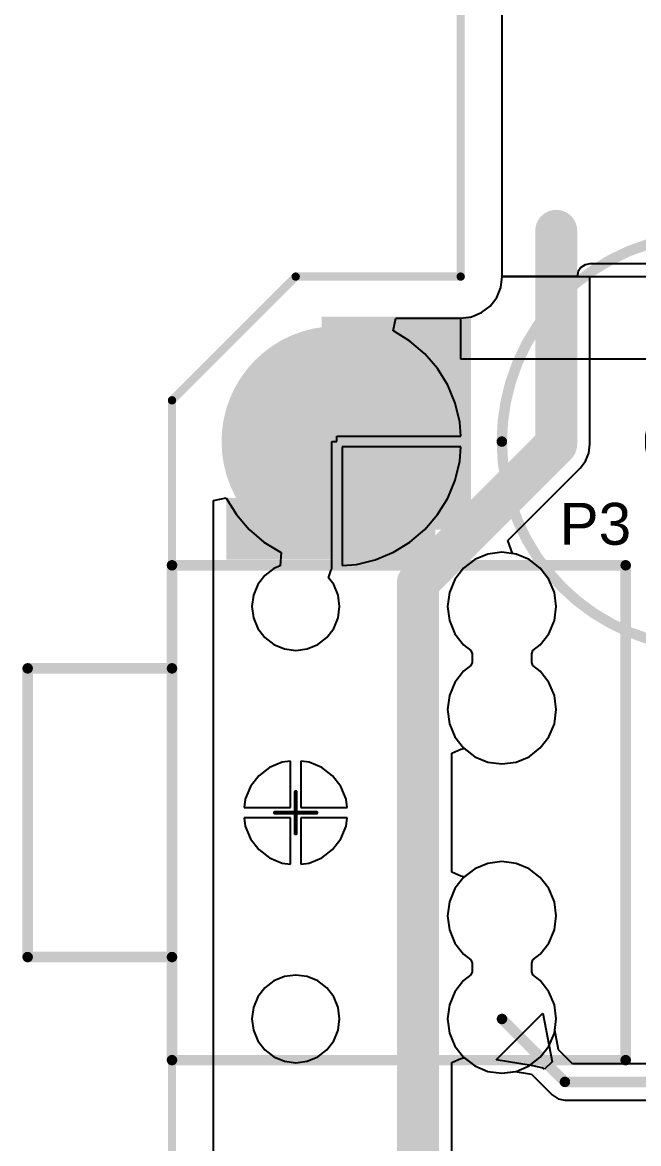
# Model space of a CAD drawing. Header units: inches. Extents: x -0.14 to 3.29, y -0.08 to 7.88.
# Drawn here: x -0.143 to 0.445, y 1.298 to 2.369 of the extents above; entities that cross this region are included whole.
import ezdxf

# ---------------------------------------------------------------- set-up
doc = ezdxf.new("R2010")
doc.units = ezdxf.units.IN
doc.header["$MEASUREMENT"] = 0
for name, color, linetype in [('Board outline', 6, 'Continuous'), ('Bottom Layer', 5, 'Continuous'), ('Bottom Solder', 6, 'Continuous'), ('Multi-Layer', 9, 'Continuous'), ('Pad Holes', 156, 'Continuous'), ('PCBD Notes', 76, 'Continuous'), ('Top Courtyard', 56, 'Continuous'), ('Top Layer', 1, 'Continuous'), ('Top Overlay', 2, 'Continuous'), ('Top Solder', 216, 'Continuous')]:
    doc.layers.add(name, color=color, linetype=linetype)
doc.styles.add('Arial', font='', dxfattribs={"height": 0.2})
doc.styles.get('Arial').set_extended_font_data('Arial')

# ---------------------------------------------------------------- blocks, each defined once
blk = doc.blocks.new('7EF2B92C_0FC9_4C85_B662_5CEC65BFCCC4_389')
at = {"layer": 'Bottom Layer'}
h = blk.add_hatch(color=5, dxfattribs=at)
edge = h.paths.add_edge_path()
edge.add_arc((0.1969, 0.1969), 0.0394, 0, 360)
h = blk.add_hatch(color=5, dxfattribs=at)
edge = h.paths.add_edge_path()
edge.add_arc((0.1969, 0.0984), 0.0394, 0, 360)
h = blk.add_hatch(color=5, dxfattribs=at)
edge = h.paths.add_edge_path()
edge.add_arc((0, 0), 0.0394, 0, 360)
h = blk.add_hatch(color=5, dxfattribs=at)
edge = h.paths.add_edge_path()
edge.add_arc((0.1969, -0.0984), 0.0394, 0, 360)
h = blk.add_hatch(color=5, dxfattribs=at)
edge = h.paths.add_edge_path()
edge.add_arc((0.1969, -0.1969), 0.0394, 0, 360)
at = {"layer": 'Bottom Solder'}
h = blk.add_hatch(color=6, dxfattribs=at)
edge = h.paths.add_edge_path()
edge.add_arc((0.1969, 0.1969), 0.0413, 0, 360)
h = blk.add_hatch(color=6, dxfattribs=at)
edge = h.paths.add_edge_path()
edge.add_arc((0, 0.1969), 0.00197, 0, 360)
h = blk.add_hatch(color=6, dxfattribs=at)
edge = h.paths.add_edge_path()
edge.add_arc((0.1969, 0.0984), 0.0413, 0, 360)
h = blk.add_hatch(color=6, dxfattribs=at)
edge = h.paths.add_edge_path()
edge.add_arc((0, 0), 0.0413, 0, 360)
h = blk.add_hatch(color=6, dxfattribs=at)
edge = h.paths.add_edge_path()
edge.add_arc((0.1969, -0.0984), 0.0413, 0, 360)
h = blk.add_hatch(color=6, dxfattribs=at)
edge = h.paths.add_edge_path()
edge.add_arc((0.1969, -0.1969), 0.0413, 0, 360)
h = blk.add_hatch(color=6, dxfattribs=at)
edge = h.paths.add_edge_path()
edge.add_arc((0, -0.1969), 0.00197, 0, 360)
at = {"layer": 'Multi-Layer'}
h = blk.add_hatch(color=9, dxfattribs=at)
edge = h.paths.add_edge_path()
edge.add_arc((0.1969, 0.1969), 0.0394, 0, 360)
h = blk.add_hatch(color=9, dxfattribs=at)
edge = h.paths.add_edge_path()
edge.add_arc((0.1969, 0.0984), 0.0394, 0, 360)
h = blk.add_hatch(color=9, dxfattribs=at)
edge = h.paths.add_edge_path()
edge.add_arc((0, 0), 0.0394, 0, 360)
h = blk.add_hatch(color=9, dxfattribs=at)
edge = h.paths.add_edge_path()
edge.add_arc((0.1969, -0.0984), 0.0394, 0, 360)
h = blk.add_hatch(color=9, dxfattribs=at)
edge = h.paths.add_edge_path()
edge.add_arc((0.1969, -0.1969), 0.0394, 0, 360)
at = {"layer": 'Pad Holes'}
h = blk.add_hatch(color=7, dxfattribs=at)
edge = h.paths.add_edge_path()
edge.add_arc((0, 0.1969), 0.0295, 0, 360)
h = blk.add_hatch(color=7, dxfattribs=at)
edge = h.paths.add_edge_path()
edge.add_arc((0.1969, 0.1969), 0.0236, 0, 360)
h = blk.add_hatch(color=7, dxfattribs=at)
edge = h.paths.add_edge_path()
edge.add_arc((0.1969, 0.0984), 0.0236, 0, 360)
h = blk.add_hatch(color=7, dxfattribs=at)
edge = h.paths.add_edge_path()
edge.add_arc((0, 0), 0.0236, 0, 360)
h = blk.add_hatch(color=7, dxfattribs=at)
edge = h.paths.add_edge_path()
edge.add_arc((0.1969, -0.0984), 0.0236, 0, 360)
h = blk.add_hatch(color=7, dxfattribs=at)
edge = h.paths.add_edge_path()
edge.add_arc((0, -0.1969), 0.0295, 0, 360)
h = blk.add_hatch(color=7, dxfattribs=at)
edge = h.paths.add_edge_path()
edge.add_arc((0.1969, -0.1969), 0.0236, 0, 360)
at = {"layer": 'Top Layer'}
h = blk.add_hatch(color=1, dxfattribs=at)
edge = h.paths.add_edge_path()
edge.add_arc((0.1969, 0.1969), 0.0394, 0, 360)
h = blk.add_hatch(color=1, dxfattribs=at)
edge = h.paths.add_edge_path()
edge.add_arc((0.1969, 0.0984), 0.0394, 0, 360)
h = blk.add_hatch(color=1, dxfattribs=at)
edge = h.paths.add_edge_path()
edge.add_arc((0, 0), 0.0394, 0, 360)
h = blk.add_hatch(color=1, dxfattribs=at)
edge = h.paths.add_edge_path()
edge.add_arc((0.1969, -0.0984), 0.0394, 0, 360)
h = blk.add_hatch(color=1, dxfattribs=at)
edge = h.paths.add_edge_path()
edge.add_arc((0.1969, -0.1969), 0.0394, 0, 360)
at = {"layer": 'Top Solder'}
h = blk.add_hatch(color=216, dxfattribs=at)
edge = h.paths.add_edge_path()
edge.add_arc((0.1969, 0.1969), 0.0413, 0, 360)
h = blk.add_hatch(color=216, dxfattribs=at)
edge = h.paths.add_edge_path()
edge.add_arc((0, 0.1969), 0.00197, 0, 360)
h = blk.add_hatch(color=216, dxfattribs=at)
edge = h.paths.add_edge_path()
edge.add_arc((0.1969, 0.0984), 0.0413, 0, 360)
h = blk.add_hatch(color=216, dxfattribs=at)
edge = h.paths.add_edge_path()
edge.add_arc((0, 0), 0.0413, 0, 360)
h = blk.add_hatch(color=216, dxfattribs=at)
edge = h.paths.add_edge_path()
edge.add_arc((0.1969, -0.0984), 0.0413, 0, 360)
h = blk.add_hatch(color=216, dxfattribs=at)
edge = h.paths.add_edge_path()
edge.add_arc((0.1969, -0.1969), 0.0413, 0, 360)
h = blk.add_hatch(color=216, dxfattribs=at)
edge = h.paths.add_edge_path()
edge.add_arc((0, -0.1969), 0.00197, 0, 360)
at = {"layer": 'Top Courtyard'}
for points in [[(0, -0.0197, 0.00394, 0.00394, 0), (0, 0.0197, 0.00394, 0.00394, 0)], [(-0.0197, 0, 0.00394, 0.00394, 0), (0.0197, 0, 0.00394, 0.00394, 0)]]:
    blk.add_lwpolyline(points, format="xyseb", dxfattribs=at)
for points in [[(-0.001, 0.0197, 0.00197, 0.00197, 1), (0.001, 0.0197, 0.00197, 0.00197, 1)], [(-0.0207, 0, 0.00197, 0.00197, 1), (-0.0187, 0, 0.00197, 0.00197, 1)], [(0.0187, 0, 0.00197, 0.00197, 1), (0.0207, 0, 0.00197, 0.00197, 1)], [(-0.001, -0.0197, 0.00197, 0.00197, 1), (0.001, -0.0197, 0.00197, 0.00197, 1)]]:
    blk.add_lwpolyline(points, format="xyseb", close=True, dxfattribs=at)
at = {"layer": 'Top Overlay'}
for points in [[(-0.1181, 0.2362, 0.01, 0.01, 0), (0.315, 0.2362, 0.01, 0.01, 0)], [(-0.1181, -0.2362, 0.01, 0.01, 0), (-0.1181, 0.2362, 0.01, 0.01, 0)], [(0.315, -0.2362, 0.01, 0.01, 0), (0.315, 0.2362, 0.01, 0.01, 0)], [(-0.2559, -0.1378, 0.01, 0.01, 0), (-0.2559, 0.1378, 0.01, 0.01, 0)], [(-0.2559, 0.1378, 0.01, 0.01, 0), (-0.1181, 0.1378, 0.01, 0.01, 0)], [(-0.2559, -0.1378, 0.01, 0.01, 0), (-0.1181, -0.1378, 0.01, 0.01, 0)], [(-0.1181, -0.2362, 0.01, 0.01, 0), (-0.1181, -0.1378, 0.01, 0.01, 0)], [(-0.1181, -0.2362, 0.01, 0.01, 0), (0.315, -0.2362, 0.01, 0.01, 0)]]:
    blk.add_lwpolyline(points, format="xyseb", dxfattribs=at)
for points in [[(-0.1206, 0.2362, 0.005, 0.005, 1), (-0.1156, 0.2362, 0.005, 0.005, 1)], [(-0.1206, 0.2362, 0.005, 0.005, 1), (-0.1156, 0.2362, 0.005, 0.005, 1)], [(0.3125, 0.2362, 0.005, 0.005, 1), (0.3175, 0.2362, 0.005, 0.005, 1)], [(0.3125, 0.2362, 0.005, 0.005, 1), (0.3175, 0.2362, 0.005, 0.005, 1)], [(-0.2584, 0.1378, 0.005, 0.005, 1), (-0.2534, 0.1378, 0.005, 0.005, 1)], [(-0.2584, 0.1378, 0.005, 0.005, 1), (-0.2534, 0.1378, 0.005, 0.005, 1)], [(-0.1206, 0.1378, 0.005, 0.005, 1), (-0.1156, 0.1378, 0.005, 0.005, 1)], [(-0.2584, -0.1378, 0.005, 0.005, 1), (-0.2534, -0.1378, 0.005, 0.005, 1)], [(-0.2584, -0.1378, 0.005, 0.005, 1), (-0.2534, -0.1378, 0.005, 0.005, 1)], [(-0.1206, -0.1378, 0.005, 0.005, 1), (-0.1156, -0.1378, 0.005, 0.005, 1)], [(-0.1206, -0.1378, 0.005, 0.005, 1), (-0.1156, -0.1378, 0.005, 0.005, 1)], [(-0.1206, -0.2362, 0.005, 0.005, 1), (-0.1156, -0.2362, 0.005, 0.005, 1)], [(-0.1206, -0.2362, 0.005, 0.005, 1), (-0.1156, -0.2362, 0.005, 0.005, 1)], [(-0.1206, -0.2362, 0.005, 0.005, 1), (-0.1156, -0.2362, 0.005, 0.005, 1)], [(0.3125, -0.2362, 0.005, 0.005, 1), (0.3175, -0.2362, 0.005, 0.005, 1)], [(0.3125, -0.2362, 0.005, 0.005, 1), (0.3175, -0.2362, 0.005, 0.005, 1)]]:
    blk.add_lwpolyline(points, format="xyseb", close=True, dxfattribs=at)
blk = doc.blocks.new('FIDUCIAL_IPC_7351A_396')
at = {"layer": 'Top Layer'}
h = blk.add_hatch(color=1, dxfattribs=at)
edge = h.paths.add_edge_path()
edge.add_arc((0, 0), 0.0197, 0, 360)
at = {"layer": 'Top Solder'}
h = blk.add_hatch(color=216, dxfattribs=at)
edge = h.paths.add_edge_path()
edge.add_arc((0, 0), 0.0591, 0, 360)
at = {"layer": 'PCBD Notes'}
for points in [[(0.1969, 0, 0.01, 0.01, 1), (-0.1969, 0, 0.01, 0.01, 1)], [(-0.1994, 0, 0.005, 0.005, 1), (-0.1944, 0, 0.005, 0.005, 1)], [(0.1944, 0, 0.005, 0.005, 1), (0.1994, 0, 0.005, 0.005, 1)]]:
    blk.add_lwpolyline(points, format="xyseb", close=True, dxfattribs=at)
at = {"layer": 'Top Courtyard'}
for points in [[(0, -0.0197, 0.00394, 0.00394, 0), (0, 0.0197, 0.00394, 0.00394, 0)], [(-0.0197, 0, 0.00394, 0.00394, 0), (0.0197, 0, 0.00394, 0.00394, 0)]]:
    blk.add_lwpolyline(points, format="xyseb", dxfattribs=at)
for points in [[(-0.001, 0.0197, 0.00197, 0.00197, 1), (0.001, 0.0197, 0.00197, 0.00197, 1)], [(-0.0207, 0, 0.00197, 0.00197, 1), (-0.0187, 0, 0.00197, 0.00197, 1)], [(0.0187, 0, 0.00197, 0.00197, 1), (0.0207, 0, 0.00197, 0.00197, 1)], [(-0.001, -0.0197, 0.00197, 0.00197, 1), (0.001, -0.0197, 0.00197, 0.00197, 1)]]:
    blk.add_lwpolyline(points, format="xyseb", close=True, dxfattribs=at)
at = {"layer": 'Top Layer'}
for p, q in [((-0.028, 0.0523), (-0.0172, 0.0568)), ((-0.0172, 0.0568), (-0.0058, 0.0591)), ((-0.0058, 0.0591), (0, 0.0591)), ((0, 0.0591), (0.0058, 0.0591)), ((0.0058, 0.0591), (0.0172, 0.0568)), ((0.0172, 0.0568), (0.028, 0.0523)), ((-0.0459, 0.0376), (-0.0376, 0.0459)), ((-0.0376, 0.0459), (-0.028, 0.0523)), ((0.028, 0.0523), (0.0376, 0.0459)), ((0.0376, 0.0459), (0.0459, 0.0376)), ((-0.0523, 0.028), (-0.0459, 0.0376)), ((0.0459, 0.0376), (0.0523, 0.028)), ((-0.0568, 0.0172), (-0.0523, 0.028)), ((0.0523, 0.028), (0.0568, 0.0172)), ((-0.0591, 0.0058), (-0.0568, 0.0172)), ((0.0568, 0.0172), (0.0591, 0.0058)), ((-0.0591, 0), (-0.0591, 0.0058)), ((-0.0591, -0.0058), (-0.0591, 0)), ((0.0591, 0.0058), (0.0591, 0)), ((0.0591, 0), (0.0591, -0.0058)), ((-0.0568, -0.0172), (-0.0591, -0.0058)), ((0.0591, -0.0058), (0.0568, -0.0172)), ((-0.0523, -0.028), (-0.0568, -0.0172)), ((0.0568, -0.0172), (0.0523, -0.028)), ((-0.0459, -0.0376), (-0.0523, -0.028)), ((0.0523, -0.028), (0.0459, -0.0376)), ((-0.0376, -0.0459), (-0.0459, -0.0376)), ((0.0459, -0.0376), (0.0376, -0.0459)), ((-0.028, -0.0523), (-0.0376, -0.0459)), ((-0.0172, -0.0568), (-0.028, -0.0523)), ((0.028, -0.0523), (0.0172, -0.0568)), ((0.0376, -0.0459), (0.028, -0.0523)), ((-0.0058, -0.0591), (-0.0172, -0.0568)), ((0, -0.0591), (-0.0058, -0.0591)), ((0, -0.0591), (0, -0.0591)), ((0.0058, -0.0591), (0, -0.0591)), ((0.0172, -0.0568), (0.0058, -0.0591))]:
    blk.add_line(p, q, dxfattribs=at)

msp = doc.modelspace()

# ---------------------------------------------------------------- hatches: boundary and pattern name
at = {"layer": 'Bottom Layer'}
h = msp.add_hatch(color=5, dxfattribs=at)
edge = h.paths.add_edge_path()
edge.add_arc((0.1575, 1.9685), 0.1083, 0, 360)
at = {"layer": 'Bottom Solder'}
h = msp.add_hatch(color=6, dxfattribs=at)
edge = h.paths.add_edge_path()
edge.add_arc((0.1575, 1.9685), 0.1102, 0, 360)
at = {"layer": 'Multi-Layer'}
h = msp.add_hatch(color=9, dxfattribs=at)
edge = h.paths.add_edge_path()
edge.add_arc((0.1575, 1.9685), 0.1083, 0, 360)
at = {"layer": 'Pad Holes'}
h = msp.add_hatch(color=7, dxfattribs=at)
edge = h.paths.add_edge_path()
edge.add_arc((0.1575, 1.9685), 0.0689, 0, 360)
at = {"layer": 'Top Layer'}
for points in [[(0.143, 1.8845), (0.2854, 1.8845), (0.2854, 2.0876), (0.143, 2.0876)], [(0.0518, 1.8557), (0.1941, 1.8557), (0.1941, 1.9146), (0.0518, 1.9146)], [(0.1544, 1.8504), (0.2513, 1.8504), (0.2513, 1.9106), (0.1544, 1.9106)], [(0.1544, 1.8504), (0.2165, 1.8504), (0.2165, 1.8968), (0.1544, 1.8968)]]:
    msp.add_hatch(color=1, dxfattribs=at).paths.add_polyline_path(points)
h = msp.add_hatch(color=1, dxfattribs=at)
edge = h.paths.add_edge_path()
edge.add_arc((0.1575, 1.9685), 0.1083, 0, 360)
at = {"layer": 'Top Solder'}
h = msp.add_hatch(color=216, dxfattribs=at)
edge = h.paths.add_edge_path()
edge.add_arc((0.1575, 1.9685), 0.1102, 0, 360)

# ---------------------------------------------------------------- linework, layer by layer
at = {"layer": 'Board outline'}
for points in [[(0.2756, 2.126, 0.00787, 0.00787, 0), (0.2756, 7.5197, 0.00787, 0.00787, 0)], [(0, 2.0079, 0.00787, 0.00787, 0), (0.1181, 2.126, 0.00787, 0.00787, 0)], [(0.1181, 2.126, 0.00787, 0.00787, 0), (0.2756, 2.126, 0.00787, 0.00787, 0)], [(0, 0.1181, 0.00787, 0.00787, 0), (0, 2.0079, 0.00787, 0.00787, 0)]]:
    msp.add_lwpolyline(points, format="xyseb", dxfattribs=at)
for points in [[(0.1161, 2.126, 0.00394, 0.00394, 1), (0.1201, 2.126, 0.00394, 0.00394, 1)], [(0.1161, 2.126, 0.00394, 0.00394, 1), (0.1201, 2.126, 0.00394, 0.00394, 1)], [(0.2736, 2.126, 0.00394, 0.00394, 1), (0.2776, 2.126, 0.00394, 0.00394, 1)], [(0.2736, 2.126, 0.00394, 0.00394, 1), (0.2776, 2.126, 0.00394, 0.00394, 1)], [(-0.002, 2.0079, 0.00394, 0.00394, 1), (0.002, 2.0079, 0.00394, 0.00394, 1)], [(-0.002, 2.0079, 0.00394, 0.00394, 1), (0.002, 2.0079, 0.00394, 0.00394, 1)]]:
    msp.add_lwpolyline(points, format="xyseb", close=True, dxfattribs=at)
at = {"layer": 'Bottom Layer'}
for p, q in [((0.3153, 2.126), (0.3153, 3.4826)), ((0.3877, 2.1307), (0.3868, 2.126)), ((0.3904, 2.1346), (0.3877, 2.1307)), ((0.3944, 2.1373), (0.3904, 2.1346)), ((0.399, 2.1382), (0.3944, 2.1373)), ((0.4894, 2.1382), (0.399, 2.1382)), ((0.3748, 2.126), (0.3153, 2.126)), ((0.3153, 2.126), (0.3153, 2.126)), ((0.3868, 2.126), (0.3748, 2.126)), ((0.399, 2.1248), (0.3992, 2.1258)), ((0.399, 1.9659), (0.399, 2.1248)), ((0.3992, 2.1258), (0.4003, 2.126)), ((0.4003, 2.126), (0.6185, 2.126)), ((0.3979, 1.9575), (0.399, 1.9659)), ((0.3896, 1.9431), (0.3947, 1.9498)), ((0.3947, 1.9498), (0.3979, 1.9575)), ((0.3207, 1.8742), (0.3896, 1.9431)), ((0.325, 1.8615), (0.3207, 1.8742)), ((0.3284, 1.8611), (0.325, 1.8615)), ((0.3409, 1.8559), (0.3284, 1.8611)), ((0.3516, 1.8477), (0.3409, 1.8559)), ((0.3598, 1.8369), (0.3516, 1.8477)), ((0.365, 1.8244), (0.3598, 1.8369)), ((0.3668, 1.811), (0.365, 1.8244)), ((0.365, 1.7976), (0.3668, 1.811)), ((0.3598, 1.7851), (0.365, 1.7976)), ((0.3516, 1.7744), (0.3598, 1.7851)), ((0.3436, 1.766), (0.3445, 1.7689)), ((0.3436, 1.7576), (0.3436, 1.766)), ((0.3445, 1.7689), (0.3516, 1.7744)), ((0.3445, 1.7547), (0.3436, 1.7576)), ((0.3516, 1.7492), (0.3445, 1.7547)), ((0.3598, 1.7385), (0.3516, 1.7492)), ((0.365, 1.726), (0.3598, 1.7385)), ((0.3668, 1.7126), (0.365, 1.726)), ((0.365, 1.6992), (0.3668, 1.7126)), ((0.3598, 1.6867), (0.365, 1.6992)), ((0.3516, 1.676), (0.3598, 1.6867)), ((0.267, 1.6709), (0.2758, 1.6748)), ((0.267, 1.5574), (0.267, 1.6709)), ((0.2758, 1.6748), (0.279, 1.6754)), ((0.279, 1.6754), (0.2891, 1.6677)), ((0.3409, 1.6677), (0.3516, 1.676)), ((0.2891, 1.6677), (0.3016, 1.6626)), ((0.3016, 1.6626), (0.315, 1.6608)), ((0.315, 1.6608), (0.3284, 1.6626)), ((0.3284, 1.6626), (0.3409, 1.6677)), ((0.3016, 1.5658), (0.2891, 1.5606)), ((0.315, 1.5676), (0.3016, 1.5658)), ((0.3284, 1.5658), (0.315, 1.5676)), ((0.3409, 1.5606), (0.3284, 1.5658)), ((0.2758, 1.5535), (0.267, 1.5574)), ((0.279, 1.5529), (0.2758, 1.5535)), ((0.2891, 1.5606), (0.279, 1.5529)), ((0.3516, 1.5524), (0.3409, 1.5606)), ((0.3598, 1.5417), (0.3516, 1.5524)), ((0.365, 1.5292), (0.3598, 1.5417)), ((0.3668, 1.5157), (0.365, 1.5292)), ((0.365, 1.5023), (0.3668, 1.5157)), ((0.3598, 1.4898), (0.365, 1.5023)), ((0.3516, 1.4791), (0.3598, 1.4898)), ((0.3445, 1.4737), (0.3516, 1.4791)), ((0.3436, 1.4707), (0.3445, 1.4737)), ((0.3436, 1.4624), (0.3436, 1.4707)), ((0.3445, 1.4594), (0.3436, 1.4624)), ((0.3516, 1.454), (0.3445, 1.4594)), ((0.3598, 1.4432), (0.3516, 1.454)), ((0.365, 1.4307), (0.3598, 1.4432)), ((0.3668, 1.4173), (0.365, 1.4307)), ((0.365, 1.4039), (0.3668, 1.4173)), ((0.3598, 1.3914), (0.365, 1.4039)), ((0.3516, 1.3807), (0.3598, 1.3914)), ((0.3409, 1.3725), (0.3516, 1.3807)), ((0.267, 1.3757), (0.2758, 1.3796)), ((0.267, 1.2228), (0.267, 1.3757)), ((0.2758, 1.3796), (0.279, 1.3801)), ((0.279, 1.3801), (0.2891, 1.3725)), ((0.2891, 1.3725), (0.3016, 1.3673)), ((0.3284, 1.3673), (0.3409, 1.3725)), ((0.3016, 1.3673), (0.315, 1.3655)), ((0.315, 1.3655), (0.3284, 1.3673))]:
    msp.add_line(p, q, dxfattribs=at)
for points in [[(0.3668, 1.9659, 0.04, 0.04, 0), (0.3668, 2.1697, 0.04, 0.04, 0)], [(0.2348, 1.8339, 0.04, 0.04, 0), (0.3668, 1.9659, 0.04, 0.04, 0)], [(0.2348, 0.5016, 0.04, 0.04, 0), (0.2348, 1.8339, 0.04, 0.04, 0)]]:
    msp.add_lwpolyline(points, format="xyseb", dxfattribs=at)
for points in [[(0.3568, 2.1697, 0.02, 0.02, 1), (0.3768, 2.1697, 0.02, 0.02, 1)], [(0.3568, 1.9659, 0.02, 0.02, 1), (0.3768, 1.9659, 0.02, 0.02, 1)], [(0.3568, 1.9659, 0.02, 0.02, 1), (0.3768, 1.9659, 0.02, 0.02, 1)], [(0.2248, 1.8339, 0.02, 0.02, 1), (0.2448, 1.8339, 0.02, 0.02, 1)], [(0.2248, 1.8339, 0.02, 0.02, 1), (0.2448, 1.8339, 0.02, 0.02, 1)]]:
    msp.add_lwpolyline(points, format="xyseb", close=True, dxfattribs=at)
at = {"layer": 'Top Layer'}
for p, q in [((0.3153, 2.126), (0.3153, 3.4872)), ((0.3139, 2.1157), (0.3153, 2.126)), ((0.3139, 2.1157), (0.3153, 2.126)), ((0.3153, 2.126), (0.6185, 2.126)), ((0.31, 2.1061), (0.3139, 2.1157)), ((0.31, 2.1061), (0.3139, 2.1157)), ((0.2954, 2.0916), (0.3037, 2.0979)), ((0.2954, 2.0916), (0.3037, 2.0979)), ((0.3037, 2.0979), (0.31, 2.1061)), ((0.3037, 2.0979), (0.31, 2.1061)), ((0.2756, 2.0863), (0.2859, 2.0876)), ((0.2756, 2.0863), (0.2859, 2.0876)), ((0.2859, 2.0876), (0.2954, 2.0916)), ((0.2859, 2.0876), (0.2954, 2.0916)), ((0.2112, 2.0743), (0.2136, 2.0863)), ((0.2136, 2.0863), (0.2756, 2.0863)), ((0.2756, 2.0472), (0.2756, 2.0863)), ((0.2113, 2.0742), (0.2112, 2.0743)), ((0.2272, 2.0645), (0.2113, 2.0742)), ((0.2414, 2.0524), (0.2272, 2.0645)), ((0.2535, 2.0382), (0.2414, 2.0524)), ((0.6327, 2.0472), (0.2756, 2.0472)), ((0.2632, 2.0224), (0.2535, 2.0382)), ((0.2703, 2.0052), (0.2632, 2.0224)), ((0.2747, 1.9871), (0.2703, 2.0052)), ((0.2757, 1.9735), (0.2747, 1.9871)), ((0.1575, 1.9685), (0.1575, 1.9735)), ((0.1575, 1.9735), (0.2757, 1.9735)), ((0.1525, 1.8467), (0.1525, 1.9685)), ((0.1525, 1.9685), (0.1575, 1.9685)), ((0.2757, 1.9635), (0.1625, 1.9635)), ((0.1625, 1.9635), (0.1625, 1.8503)), ((0.2747, 1.9499), (0.2757, 1.9635)), ((0.2703, 1.9318), (0.2747, 1.9499)), ((0.2632, 1.9146), (0.2703, 1.9318)), ((0.0397, 1.9124), (0.0517, 1.9148)), ((0.0397, 0.2136), (0.0397, 1.9124)), ((0.0517, 1.9148), (0.0518, 1.9146)), ((0.0518, 1.9146), (0.0615, 1.8988)), ((0.2535, 1.8988), (0.2632, 1.9146)), ((0.0615, 1.8988), (0.0736, 1.8846)), ((0.2414, 1.8846), (0.2535, 1.8988)), ((0.0736, 1.8846), (0.0877, 1.8725)), ((0.2272, 1.8725), (0.2414, 1.8846)), ((0.0877, 1.8725), (0.1036, 1.8628)), ((0.1042, 1.8626), (0.1034, 1.8499)), ((0.1036, 1.8628), (0.1042, 1.8626)), ((0.1941, 1.8557), (0.2113, 1.8628)), ((0.2113, 1.8628), (0.2272, 1.8725)), ((0.315, 1.8628), (0.3016, 1.8611)), ((0.3284, 1.8611), (0.315, 1.8628)), ((0.176, 1.8513), (0.1941, 1.8557)), ((0.2891, 1.8559), (0.2783, 1.8477)), ((0.3016, 1.8611), (0.2891, 1.8559)), ((0.3409, 1.8559), (0.3284, 1.8611)), ((0.3516, 1.8477), (0.3409, 1.8559)), ((0.0972, 1.8473), (0.0885, 1.8406)), ((0.1034, 1.8499), (0.0972, 1.8473)), ((0.1494, 1.8385), (0.152, 1.846)), ((0.152, 1.846), (0.1525, 1.8467)), ((0.1625, 1.8503), (0.176, 1.8513)), ((0.2783, 1.8477), (0.2701, 1.8369)), ((0.3598, 1.8369), (0.3516, 1.8477)), ((0.0818, 1.832), (0.0777, 1.8219)), ((0.0885, 1.8406), (0.0818, 1.832)), ((0.1544, 1.832), (0.1494, 1.8385)), ((0.1586, 1.8219), (0.1544, 1.832)), ((0.2701, 1.8369), (0.2649, 1.8244)), ((0.365, 1.8244), (0.3598, 1.8369)), ((0.0777, 1.8219), (0.0762, 1.811)), ((0.16, 1.811), (0.1586, 1.8219)), ((0.2649, 1.8244), (0.2631, 1.811)), ((0.3668, 1.811), (0.365, 1.8244)), ((0.0762, 1.811), (0.0777, 1.8002)), ((0.1586, 1.8002), (0.16, 1.811)), ((0.2631, 1.811), (0.2649, 1.7976)), ((0.365, 1.7976), (0.3668, 1.811)), ((0.0777, 1.8002), (0.0818, 1.7901)), ((0.1544, 1.7901), (0.1586, 1.8002)), ((0.0818, 1.7901), (0.0885, 1.7814)), ((0.1477, 1.7814), (0.1544, 1.7901)), ((0.2649, 1.7976), (0.2701, 1.7851)), ((0.3598, 1.7851), (0.365, 1.7976)), ((0.0885, 1.7814), (0.0972, 1.7747)), ((0.1391, 1.7747), (0.1477, 1.7814)), ((0.2701, 1.7851), (0.2783, 1.7744)), ((0.3516, 1.7744), (0.3598, 1.7851)), ((0.0972, 1.7747), (0.1073, 1.7706)), ((0.1073, 1.7706), (0.1181, 1.7691)), ((0.1181, 1.7691), (0.129, 1.7706)), ((0.129, 1.7706), (0.1391, 1.7747)), ((0.2783, 1.7744), (0.2854, 1.7689)), ((0.2854, 1.7689), (0.2864, 1.766)), ((0.2864, 1.766), (0.2864, 1.7576)), ((0.3436, 1.766), (0.3445, 1.7689)), ((0.3436, 1.7576), (0.3436, 1.766)), ((0.3445, 1.7689), (0.3516, 1.7744)), ((0.2864, 1.7576), (0.2854, 1.7547)), ((0.3445, 1.7547), (0.3436, 1.7576)), ((0.2783, 1.7492), (0.2701, 1.7385)), ((0.2854, 1.7547), (0.2783, 1.7492)), ((0.3516, 1.7492), (0.3445, 1.7547)), ((0.3598, 1.7385), (0.3516, 1.7492)), ((0.2701, 1.7385), (0.2649, 1.726)), ((0.365, 1.726), (0.3598, 1.7385)), ((0.2649, 1.726), (0.2631, 1.7126)), ((0.3668, 1.7126), (0.365, 1.726)), ((0.2631, 1.7126), (0.2649, 1.6992)), ((0.365, 1.6992), (0.3668, 1.7126)), ((0.2649, 1.6992), (0.2701, 1.6867)), ((0.3598, 1.6867), (0.365, 1.6992)), ((0.2701, 1.6867), (0.2783, 1.676)), ((0.3516, 1.676), (0.3598, 1.6867)), ((0.2783, 1.676), (0.2891, 1.6677)), ((0.3409, 1.6677), (0.3516, 1.676)), ((0.1052, 1.6623), (0.0932, 1.6573)), ((0.1131, 1.6633), (0.1052, 1.6623)), ((0.1131, 1.6192), (0.1131, 1.6633)), ((0.131, 1.6623), (0.1231, 1.6633)), ((0.1231, 1.6633), (0.1231, 1.6192)), ((0.143, 1.6573), (0.131, 1.6623)), ((0.2891, 1.6677), (0.3016, 1.6626)), ((0.3016, 1.6626), (0.315, 1.6608)), ((0.315, 1.6608), (0.3284, 1.6626)), ((0.3284, 1.6626), (0.3409, 1.6677)), ((0.0829, 1.6494), (0.075, 1.6391)), ((0.0932, 1.6573), (0.0829, 1.6494)), ((0.1533, 1.6494), (0.143, 1.6573)), ((0.1612, 1.6391), (0.1533, 1.6494)), ((0.075, 1.6391), (0.07, 1.6271)), ((0.1662, 1.6271), (0.1612, 1.6391)), ((0.07, 1.6271), (0.069, 1.6192)), ((0.1672, 1.6192), (0.1662, 1.6271)), ((0.069, 1.6192), (0.1131, 1.6192)), ((0.1231, 1.6192), (0.1672, 1.6192)), ((0.1131, 1.6092), (0.069, 1.6092)), ((0.069, 1.6092), (0.07, 1.6013)), ((0.1131, 1.565), (0.1131, 1.6092)), ((0.1672, 1.6092), (0.1231, 1.6092)), ((0.1231, 1.6092), (0.1231, 1.565)), ((0.1662, 1.6013), (0.1672, 1.6092)), ((0.07, 1.6013), (0.075, 1.5893)), ((0.1612, 1.5893), (0.1662, 1.6013)), ((0.075, 1.5893), (0.0829, 1.579)), ((0.1533, 1.579), (0.1612, 1.5893)), ((0.0829, 1.579), (0.0932, 1.571)), ((0.143, 1.571), (0.1533, 1.579)), ((0.0932, 1.571), (0.1052, 1.5661)), ((0.1052, 1.5661), (0.1131, 1.565)), ((0.1231, 1.565), (0.131, 1.5661)), ((0.131, 1.5661), (0.143, 1.571)), ((0.3016, 1.5658), (0.2891, 1.5606)), ((0.315, 1.5676), (0.3016, 1.5658)), ((0.3284, 1.5658), (0.315, 1.5676)), ((0.3409, 1.5606), (0.3284, 1.5658)), ((0.2783, 1.5524), (0.2701, 1.5417)), ((0.2891, 1.5606), (0.2783, 1.5524)), ((0.3516, 1.5524), (0.3409, 1.5606)), ((0.3598, 1.5417), (0.3516, 1.5524)), ((0.2701, 1.5417), (0.2649, 1.5292)), ((0.365, 1.5292), (0.3598, 1.5417)), ((0.2649, 1.5292), (0.2631, 1.5157)), ((0.3668, 1.5157), (0.365, 1.5292)), ((0.2631, 1.5157), (0.2649, 1.5023)), ((0.365, 1.5023), (0.3668, 1.5157)), ((0.2649, 1.5023), (0.2701, 1.4898)), ((0.3598, 1.4898), (0.365, 1.5023)), ((0.2701, 1.4898), (0.2783, 1.4791)), ((0.3516, 1.4791), (0.3598, 1.4898)), ((0.2783, 1.4791), (0.2854, 1.4737)), ((0.3445, 1.4737), (0.3516, 1.4791)), ((0.2854, 1.4737), (0.2864, 1.4707)), ((0.2864, 1.4707), (0.2864, 1.4624)), ((0.3436, 1.4707), (0.3445, 1.4737)), ((0.3436, 1.4624), (0.3436, 1.4707)), ((0.1073, 1.4578), (0.0972, 1.4536)), ((0.1181, 1.4592), (0.1073, 1.4578)), ((0.129, 1.4578), (0.1181, 1.4592)), ((0.1391, 1.4536), (0.129, 1.4578)), ((0.2854, 1.4594), (0.2783, 1.454)), ((0.2864, 1.4624), (0.2854, 1.4594)), ((0.3445, 1.4594), (0.3436, 1.4624)), ((0.3516, 1.454), (0.3445, 1.4594)), ((0.0885, 1.4469), (0.0818, 1.4383)), ((0.0972, 1.4536), (0.0885, 1.4469)), ((0.1477, 1.4469), (0.1391, 1.4536)), ((0.1544, 1.4383), (0.1477, 1.4469)), ((0.2783, 1.454), (0.2701, 1.4432)), ((0.3598, 1.4432), (0.3516, 1.454)), ((0.0818, 1.4383), (0.0777, 1.4282)), ((0.1586, 1.4282), (0.1544, 1.4383)), ((0.2701, 1.4432), (0.2649, 1.4307)), ((0.365, 1.4307), (0.3598, 1.4432)), ((0.0777, 1.4282), (0.0762, 1.4173)), ((0.16, 1.4173), (0.1586, 1.4282)), ((0.2649, 1.4307), (0.2631, 1.4173)), ((0.3668, 1.4173), (0.365, 1.4307)), ((0.0762, 1.4173), (0.0777, 1.4065)), ((0.1586, 1.4065), (0.16, 1.4173)), ((0.2631, 1.4173), (0.2649, 1.4039)), ((0.3094, 1.3783), (0.3539, 1.4229)), ((0.3539, 1.4229), (0.3628, 1.3765)), ((0.3654, 1.4066), (0.3668, 1.4173)), ((0.0777, 1.4065), (0.0818, 1.3964)), ((0.1544, 1.3964), (0.1586, 1.4065)), ((0.2649, 1.4039), (0.2701, 1.3914)), ((0.369, 1.3878), (0.3654, 1.4066)), ((0.0818, 1.3964), (0.0885, 1.3877)), ((0.1477, 1.3877), (0.1544, 1.3964)), ((0.2701, 1.3914), (0.2783, 1.3807)), ((0.0885, 1.3877), (0.0972, 1.381)), ((0.0972, 1.381), (0.1073, 1.3769)), ((0.129, 1.3769), (0.1391, 1.381)), ((0.1391, 1.381), (0.1477, 1.3877)), ((0.2783, 1.3807), (0.2891, 1.3725)), ((0.3823, 1.3745), (0.369, 1.3878)), ((0.1073, 1.3769), (0.1181, 1.3754)), ((0.1181, 1.3754), (0.129, 1.3769)), ((0.2891, 1.3725), (0.3016, 1.3673)), ((0.3428, 1.373), (0.3094, 1.3783)), ((0.3505, 1.3714), (0.3428, 1.373)), ((0.353, 1.3707), (0.3505, 1.3714)), ((0.3548, 1.37), (0.353, 1.3707)), ((0.3557, 1.3695), (0.3548, 1.37)), ((0.3628, 1.3765), (0.3557, 1.3695)), ((0.486, 1.3745), (0.3823, 1.3745)), ((0.3016, 1.3673), (0.315, 1.3655)), ((0.315, 1.3655), (0.3277, 1.3672)), ((0.3277, 1.3672), (0.3413, 1.365)), ((0.3413, 1.365), (0.3432, 1.3646)), ((0.3432, 1.3646), (0.3629, 1.3449)), ((0.3629, 1.3449), (0.3685, 1.3412)), ((0.3685, 1.3412), (0.3751, 1.3398)), ((0.3751, 1.3398), (0.486, 1.3398))]:
    msp.add_line(p, q, dxfattribs=at)
for points in [[(0.315, 1.4173, 0.01, 0.01, 0), (0.3751, 1.3572, 0.01, 0.01, 0)], [(0.3751, 1.3572, 0.01, 0.01, 0), (0.505, 1.3572, 0.01, 0.01, 0)]]:
    msp.add_lwpolyline(points, format="xyseb", dxfattribs=at)
for points in [[(0.3125, 1.4173, 0.005, 0.005, 1), (0.3175, 1.4173, 0.005, 0.005, 1)], [(0.3726, 1.3572, 0.005, 0.005, 1), (0.3776, 1.3572, 0.005, 0.005, 1)], [(0.3726, 1.3572, 0.005, 0.005, 1), (0.3776, 1.3572, 0.005, 0.005, 1)]]:
    msp.add_lwpolyline(points, format="xyseb", close=True, dxfattribs=at)

# ---------------------------------------------------------------- block references
msp.add_blockref('FIDUCIAL_IPC_7351A_396', (0.5118, 1.9685))
at = {"rotation": 360}
msp.add_blockref('7EF2B92C_0FC9_4C85_B662_5CEC65BFCCC4_389', (0.1181, 1.6142), dxfattribs=at)

# ---------------------------------------------------------------- texts
at = {"layer": 'Top Overlay', "style": 'Arial'}
msp.add_text('P3', height=0.04, dxfattribs=at).set_placement((0.37, 1.87))

doc.saveas('drawing.dxf')
